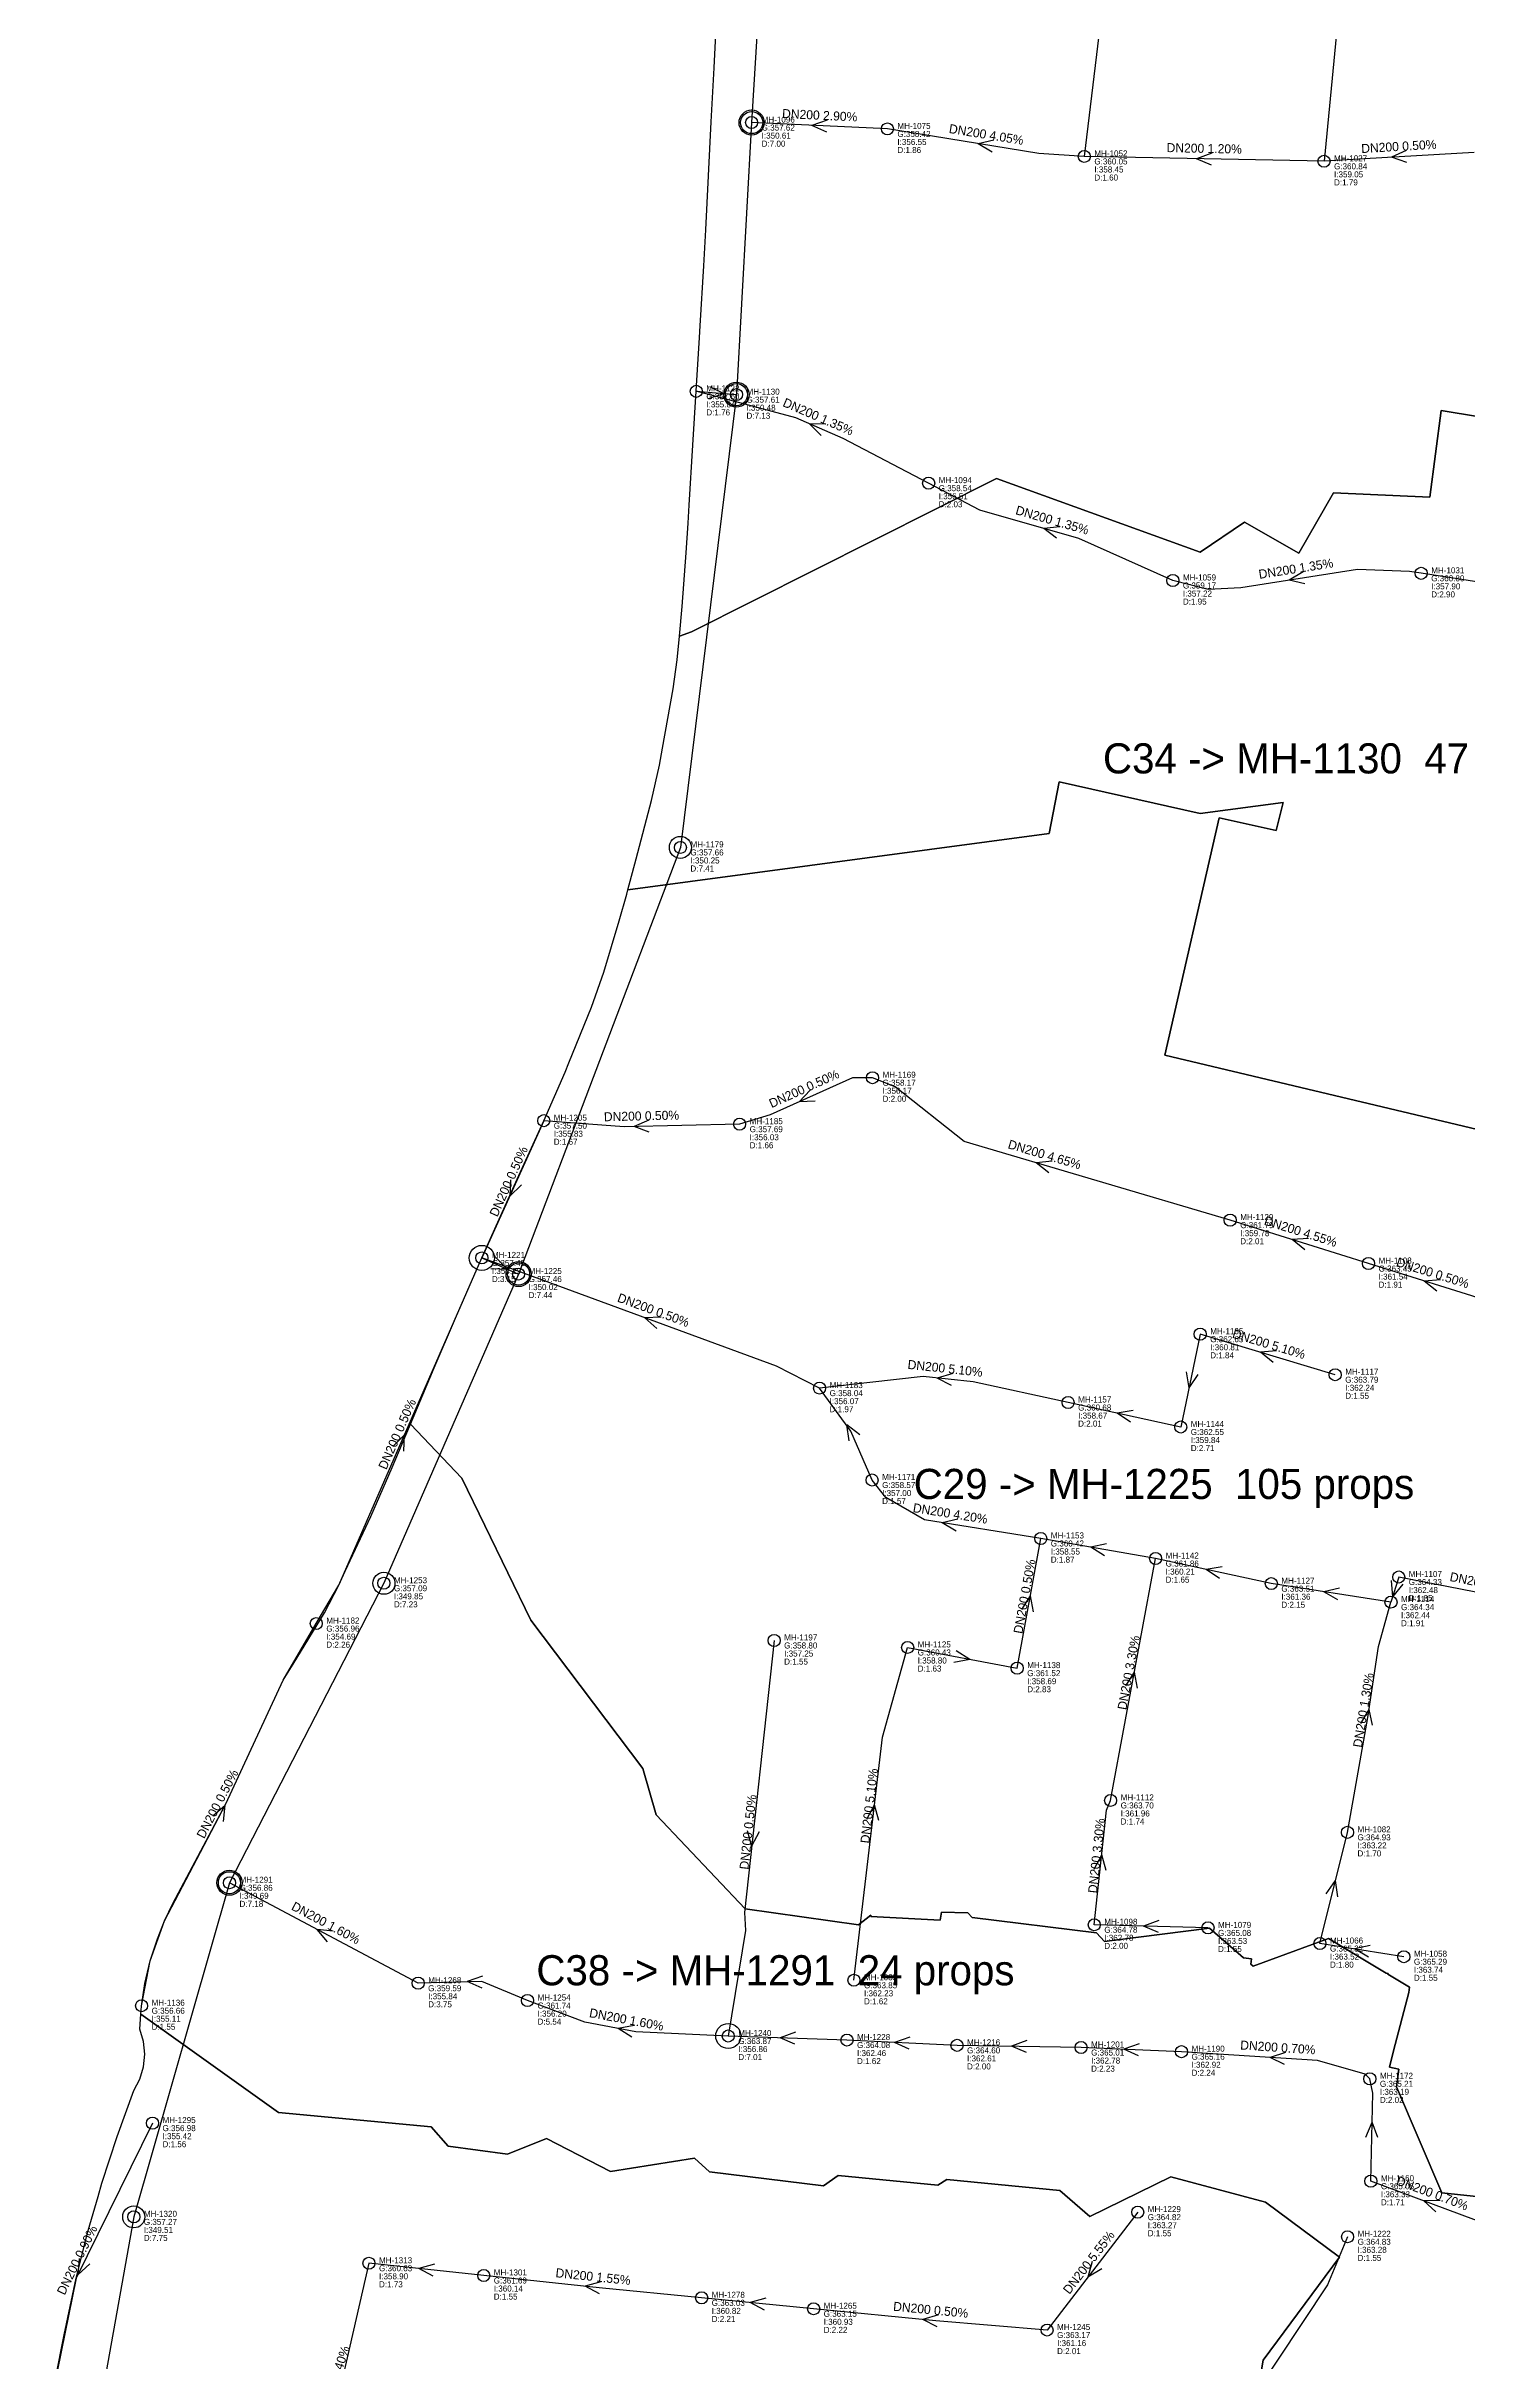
# Model space of a CAD drawing. Header units: metres. Extents: x 449149 to 451990, y 2566737 to 2570847.
# Drawn here: x 449928.9 to 450211.9, y 2568924.7 to 2569386 of the extents above; entities that cross this region are included whole.
import ezdxf
from ezdxf.enums import TextEntityAlignment as Align

# ---------------------------------------------------------------- set-up
doc = ezdxf.new("R2010")
doc.units = ezdxf.units.M
for name, color, linetype in [('SEW-CATCHMENT', 4, 'Continuous'), ('SEW-CATCHMENT-LABEL', 4, 'Continuous'), ('SEW-DROP', 6, 'Continuous'), ('SEW-LABEL', 2, 'Continuous'), ('SEW-MAIN-PIPE', 5, 'Continuous'), ('SEW-MH', 7, 'Continuous'), ('SEW-MH-LABEL', 8, 'Continuous'), ('SEW-PIPE-DN200', 3, 'Continuous'), ('SEW-TRUNK-MH', 7, 'Continuous')]:
    doc.layers.add(name, color=color, linetype=linetype)

msp = doc.modelspace()

# ---------------------------------------------------------------- linework, layer by layer
at = {"layer": 'SEW-CATCHMENT'}
for points in [[(450228.72, 2569309.75), (450206.61, 2569313.39), (450204.34, 2569296.18), (450185.15, 2569297.02), (450178.3, 2569285), (450178.3, 2569285), (450167.47, 2569291.18), (450158.65, 2569285.21), (450118.09, 2569299.86), (450057.36, 2569269.33), (450054.92, 2569268.45), (450055.51, 2569274.35), (450056.28, 2569285.03), (450056.65, 2569291), (450056.87, 2569294.53), (450057.63, 2569306.5), (450058.29, 2569317.23), (450058.95, 2569327.96), (450059.08, 2569330.27), (450059.77, 2569342.25), (450060.16, 2569349.42), (450060.72, 2569360.15), (450061.27, 2569370.89), (450061.82, 2569381.64), (450062.39, 2569392.39)], [(450220.53, 2569168.62), (450151.56, 2569184.99), (450162.42, 2569232.29), (450173.77, 2569229.74), (450175.18, 2569235.34), (450158.64, 2569233.14), (450158.64, 2569233.14), (450130.52, 2569239.45), (450128.54, 2569229.13), (450044.68, 2569217.96), (450046.3, 2569224.09), (450049.35, 2569235.7), (450050.96, 2569242.78), (450051.57, 2569246.16), (450053.71, 2569257.97), (450054.46, 2569263.73), (450054.92, 2569268.45), (450057.36, 2569269.33), (450118.09, 2569299.86), (450158.65, 2569285.21), (450167.47, 2569291.18), (450178.3, 2569285), (450185.15, 2569297.02), (450204.34, 2569296.18), (450206.61, 2569313.39), (450228.72, 2569309.75)], [(450247.88, 2568953.98), (450206.74, 2568958.36), (450197.75, 2568979.48), (450198.2, 2568982.99), (450196.3, 2568983.44), (450197.11, 2568986.7), (450200.17, 2568998.29), (450200.3, 2568999.32), (450196, 2569001.91), (450196.05, 2569002.07), (450195.67, 2569002.11), (450184.18, 2569009.06), (450169.19, 2569003.54), (450168.74, 2569003.94), (450168.88, 2569004.98), (450167.28, 2569005.2), (450160.46, 2569011.11), (450141.65, 2569008.7), (450141.63, 2569008.7), (450141.63, 2569008.7), (450139.61, 2569008.44), (450138, 2569010.2), (450113.2, 2569013.24), (450112.34, 2569014.14), (450107.15, 2569014.26), (450106.85, 2569012.69), (450093.06, 2569013.45), (450093.08, 2569013.67), (450090.61, 2569011.75), (450068.03, 2569014.97), (450050.28, 2569033.67), (450047.65, 2569042.9), (450047.65, 2569042.9), (450025.32, 2569072.44), (450011.61, 2569100.71), (450001.36, 2569111.5), (450003.81, 2569117.35), (450006.09, 2569122.73), (450010.34, 2569132.63), (450014.65, 2569142.5), (450015.59, 2569144.61), (450019.03, 2569152.35), (450022.95, 2569161.04), (450027.91, 2569171.95), (450032.2, 2569181.63), (450032.94, 2569183.45), (450037.44, 2569194.57), (450039.85, 2569201.56), (450042.95, 2569211.77), (450044.44, 2569217.06), (450044.68, 2569217.96), (450128.54, 2569229.13), (450130.52, 2569239.45), (450158.64, 2569233.14), (450175.18, 2569235.34), (450173.77, 2569229.74), (450162.42, 2569232.29), (450151.56, 2569184.99), (450220.53, 2569168.62)], [(450169.39, 2568914.51), (450171.19, 2568925.04), (450186.37, 2568945.59), (450171.65, 2568956.55), (450152.79, 2568961.58), (450136.65, 2568953.66), (450130.7, 2568958.87), (450108.19, 2568961.01), (450106.39, 2568959.9), (450086.55, 2568961.81), (450083.62, 2568959.75), (450060.92, 2568962.58), (450057.91, 2568965.3), (450041.23, 2568962.62), (450028.44, 2568969.22), (450020.67, 2568966.06), (450020.67, 2568966.06), (450008.87, 2568967.7), (450005.52, 2568971.5), (449975.12, 2568974.38), (449947.7, 2568993.96), (449947.82, 2568995.55), (449948.51, 2569000.11), (449949.57, 2569004.6), (449950.97, 2569008.99), (449952.41, 2569012.57), (449954.08, 2569016.04), (449964.6, 2569035.87), (449976.05, 2569060.53), (449977.99, 2569063.7), (449984.24, 2569073.94), (449987.08, 2569079.4), (449988.4, 2569082.22), (449993.5, 2569093.08), (449997.75, 2569102.89), (449999.17, 2569106.29), (450001.36, 2569111.5), (450011.61, 2569100.71), (450025.32, 2569072.44), (450047.65, 2569042.9), (450050.28, 2569033.67), (450068.03, 2569014.97), (450090.61, 2569011.75), (450093.08, 2569013.67), (450093.06, 2569013.45), (450106.85, 2569012.69), (450107.15, 2569014.26), (450112.34, 2569014.14), (450113.2, 2569013.24), (450138, 2569010.2), (450139.61, 2569008.44), (450141.63, 2569008.7), (450141.63, 2569008.7), (450141.65, 2569008.7), (450160.46, 2569011.11), (450167.28, 2569005.2), (450168.88, 2569004.98), (450168.74, 2569003.94), (450169.19, 2569003.54), (450184.18, 2569009.06), (450195.67, 2569002.11), (450196.05, 2569002.07), (450196, 2569001.91), (450196, 2569001.91), (450200.3, 2568999.32), (450200.17, 2568998.29), (450197.11, 2568986.7), (450196.3, 2568983.44), (450198.2, 2568982.99), (450197.75, 2568979.48), (450206.74, 2568958.36), (450247.88, 2568953.98)], [(449928.86, 2568912.05), (449932.42, 2568930.12), (449934.83, 2568941.41), (449937.22, 2568950.89), (449939.16, 2568957.63), (449939.92, 2568960.29), (449942.95, 2568969.59), (449946.28, 2568978.78), (449947.48, 2568981.02), (449948.22, 2568983.46), (449948.47, 2568985.99), (449948.22, 2568988.52), (449947.48, 2568990.96), (449947.7, 2568993.96), (449975.12, 2568974.38), (450005.52, 2568971.5), (450008.87, 2568967.7), (450020.67, 2568966.06), (450028.44, 2568969.22), (450041.23, 2568962.62), (450057.91, 2568965.3), (450060.92, 2568962.58), (450083.62, 2568959.75), (450086.55, 2568961.81), (450106.39, 2568959.9), (450108.19, 2568961.01), (450130.7, 2568958.87), (450136.65, 2568953.66), (450152.79, 2568961.58), (450171.65, 2568956.55), (450186.37, 2568945.59), (450171.19, 2568925.04), (450169.39, 2568914.51)]]:
    msp.add_lwpolyline(points, dxfattribs=at)
at = {"layer": 'SEW-DROP'}
for centre in [(450069.31, 2569370.77), (450066.29, 2569316.57), (450015.59, 2569144.61), (450015.59, 2569144.61), (450022.9, 2569141.4), (449965.33, 2569020.15), (450064.66, 2568989.62)]:
    msp.add_circle(centre, 2.5, dxfattribs=at)
at = {"layer": 'SEW-LABEL'}
for p, q in [((450084.38, 2569371.26), (450081.33, 2569370.2)), ((450084.27, 2569368.87), (450081.33, 2569370.2)), ((450117.57, 2569367.25), (450114.42, 2569366.55)), ((450117.19, 2569364.89), (450114.42, 2569366.55)), ((450160.95, 2569364.7), (450157.92, 2569363.56)), ((450199.67, 2569365.21), (450196.74, 2569363.84)), ((450160.9, 2569362.3), (450157.92, 2569363.56)), ((450199.81, 2569362.81), (450196.74, 2569363.84)), ((450060.7, 2569315.83), (450063.79, 2569316.78)), ((450060.9, 2569318.22), (450063.79, 2569316.78)), ((450083.13, 2569308.46), (450080.85, 2569310.75)), ((450084.08, 2569310.66), (450080.85, 2569310.75)), ((450130.71, 2569290.26), (450127.49, 2569289.93)), ((450130.05, 2569287.95), (450127.49, 2569289.93)), ((450179.12, 2569281.25), (450176.35, 2569279.6)), ((450179.5, 2569278.88), (450176.35, 2569279.6)), ((450080.99, 2569178.03), (450078.75, 2569175.7)), ((450081.98, 2569175.84), (450078.75, 2569175.7)), ((450048.87, 2569172.04), (450045.9, 2569170.77)), ((450048.92, 2569169.64), (450045.9, 2569170.77)), ((450129.17, 2569163.88), (450125.95, 2569163.58)), ((450128.49, 2569161.57), (450125.95, 2569163.58)), ((450021.27, 2569160.14), (450021.13, 2569156.91)), ((450023.46, 2569159.15), (450021.13, 2569156.91)), ((450180.18, 2569148.51), (450176.95, 2569148.26)), ((450179.46, 2569146.22), (450176.95, 2569148.26)), ((450018.35, 2569144.71), (450020.62, 2569142.4)), ((450017.39, 2569142.51), (450020.62, 2569142.4)), ((450206.47, 2569140.26), (450203.25, 2569140.01)), ((450205.75, 2569137.97), (450203.25, 2569140.01)), ((450051.27, 2569132.79), (450048.04, 2569132.7)), ((450050.45, 2569130.54), (450048.04, 2569132.7)), ((450173.86, 2569126.1), (450170.64, 2569125.82)), ((450173.17, 2569123.81), (450170.64, 2569125.82)), ((450109.37, 2569121.56), (450106.26, 2569120.69)), ((450109.11, 2569119.18), (450106.26, 2569120.69)), ((450155.83, 2569121.89), (450156.39, 2569118.71)), ((450158.18, 2569121.4), (450156.39, 2569118.71)), ((450088.75, 2569108.18), (450088.3, 2569111.38)), ((450090.83, 2569109.38), (450088.3, 2569111.38)), ((450145.26, 2569114.22), (450142.08, 2569113.69)), ((450144.75, 2569111.87), (450142.08, 2569113.69)), ((449997.86, 2569107.07), (450000.17, 2569109.34)), ((450000.06, 2569106.11), (450000.17, 2569109.34)), ((450110.4, 2569092.57), (450107.25, 2569091.85)), ((450110.02, 2569090.2), (450107.25, 2569091.85)), ((450140.01, 2569087.65), (450136.85, 2569086.99)), ((450139.6, 2569085.29), (450136.85, 2569086.99)), ((450163, 2569083.09), (450159.82, 2569082.55)), ((450162.49, 2569080.74), (450159.82, 2569082.55)), ((450186.38, 2569078.85), (450183.23, 2569078.12)), ((450196.69, 2569080.34), (450196.96, 2569077.12)), ((450198.98, 2569079.63), (450196.96, 2569077.12)), ((450123.09, 2569074.55), (450124.81, 2569077.29)), ((450125.45, 2569074.12), (450124.81, 2569077.29)), ((450186.01, 2569076.48), (450183.23, 2569078.12)), ((450110.03, 2569066.42), (450112.76, 2569064.68)), ((450109.59, 2569064.06), (450112.76, 2569064.68)), ((450143.82, 2569059.38), (450145.55, 2569062.11)), ((450146.18, 2569058.94), (450145.55, 2569062.11)), ((450190.59, 2569051.9), (450192.26, 2569054.67)), ((450192.96, 2569051.52), (450192.26, 2569054.67)), ((449962, 2569033.48), (449964.45, 2569035.58)), ((449964.13, 2569032.37), (449964.45, 2569035.58)), ((450092.24, 2569032.81), (450093.78, 2569035.65)), ((450094.62, 2569032.53), (450093.78, 2569035.65)), ((450068.45, 2569030.57), (450069.31, 2569027.46)), ((450070.83, 2569030.31), (450069.31, 2569027.46)), ((450137.53, 2569022.88), (450139.05, 2569025.73)), ((450139.92, 2569022.62), (450139.05, 2569025.73)), ((450183.69, 2569017.94), (450185.58, 2569020.57)), ((450186.02, 2569017.37), (450185.58, 2569020.57)), ((449984.87, 2569008.38), (449982.79, 2569010.85)), ((449986, 2569010.5), (449982.79, 2569010.85)), ((450150.4, 2569012.63), (450147.37, 2569011.51)), ((450150.34, 2569010.23), (450147.37, 2569011.51)), ((450192.5, 2569007.68), (450189.35, 2569006.96)), ((450192.13, 2569005.31), (450189.35, 2569006.96)), ((450015.7, 2569001.57), (450012.66, 2569000.47)), ((450015.62, 2568999.17), (450012.66, 2569000.47)), ((450045.92, 2568991.74), (450042.75, 2568991.11)), ((450045.48, 2568989.38), (450042.75, 2568991.11)), ((450078.02, 2568990.37), (450074.98, 2568989.27)), ((450077.94, 2568987.97), (450074.98, 2568989.27)), ((450100.81, 2568989.41), (450097.76, 2568988.36)), ((450100.69, 2568987.02), (450097.76, 2568988.36)), ((450124.08, 2568988.72), (450121.06, 2568987.57)), ((450124.04, 2568986.32), (450121.06, 2568987.57)), ((450146.46, 2568988.06), (450143.41, 2568986.98)), ((450146.36, 2568985.66), (450143.41, 2568986.98)), ((450175.61, 2568986.36), (450172.54, 2568985.36)), ((450175.45, 2568983.96), (450172.54, 2568985.36)), ((450191.62, 2568969.45), (450192.88, 2568972.43)), ((450194.01, 2568969.4), (450192.88, 2568972.43)), ((450206.39, 2568956.85), (450203.16, 2568956.77)), ((450205.55, 2568954.6), (450203.16, 2568956.77)), ((449935.39, 2568945.27), (449935.14, 2568942.05)), ((449937.54, 2568944.21), (449935.14, 2568942.05)), ((450006.15, 2568944.17), (450003.04, 2568943.3)), ((450005.9, 2568941.79), (450003.04, 2568943.3)), ((450039.27, 2568940.64), (450036.16, 2568939.76)), ((450137.13, 2568944.71), (450136.25, 2568941.6)), ((450139.03, 2568943.25), (450136.25, 2568941.6)), ((450039.02, 2568938.26), (450036.16, 2568939.76)), ((450072.12, 2568937.43), (450069.02, 2568936.52)), ((450071.89, 2568935.04), (450069.02, 2568936.52)), ((450106.49, 2568934.05), (450103.39, 2568933.14)), ((450106.27, 2568931.67), (450103.39, 2568933.14))]:
    msp.add_line(p, q, dxfattribs=at)
at = {"layer": 'SEW-MAIN-PIPE'}
for points in [[(450074.64, 2569458.16), (450069.31, 2569370.77)], [(450069.31, 2569370.77), (450066.29, 2569316.57)], [(450066.29, 2569316.57), (450055.13, 2569226.38)], [(450055.13, 2569226.38), (450022.9, 2569141.4)], [(450022.9, 2569141.4), (449996.08, 2569079.81)], [(449996.08, 2569079.81), (449965.33, 2569020.15)], [(449965.33, 2569020.15), (449946.28, 2568953.6)], [(449946.28, 2568953.6), (449933.92, 2568884.51)]]:
    msp.add_lwpolyline(points, dxfattribs=at)
at = {"layer": 'SEW-MH'}
for centre in [(450069.31, 2569370.77), (450096.34, 2569369.5), (450135.56, 2569364.02), (450183.29, 2569363.05), (450058.29, 2569317.23), (450066.29, 2569316.57), (450104.56, 2569298.94), (450202.64, 2569280.98), (450153.19, 2569279.55), (450055.13, 2569226.38), (450093.38, 2569180.51), (450027.91, 2569171.95), (450066.92, 2569171.25), (450164.61, 2569152.14), (450015.59, 2569144.61), (450192.16, 2569143.49), (450022.9, 2569141.4), (450158.63, 2569129.42), (450185.52, 2569121.35), (450082.84, 2569118.68), (450132.33, 2569115.81), (450154.76, 2569110.93), (450093.3, 2569100.37), (450126.89, 2569088.73), (450149.76, 2569084.73), (449996.08, 2569079.81), (450172.8, 2569079.73), (450198.17, 2569081.05), (450196.63, 2569076.05), (449982.62, 2569071.78), (450073.79, 2569068.41), (450100.38, 2569067.02), (450122.19, 2569062.9), (450140.8, 2569036.55), (450187.96, 2569030.19), (449965.33, 2569020.15), (450137.54, 2569011.78), (450160.19, 2569011.16), (450182.48, 2569008.04), (450199.19, 2569005.42), (450002.9, 2569000.14), (450089.69, 2569000.73), (449947.83, 2568995.66), (450024.68, 2568996.69), (450064.66, 2568989.62), (450088.3, 2568988.82), (450110.21, 2568987.76), (450134.91, 2568987.33), (450154.91, 2568986.5), (450192.42, 2568981.1), (449950, 2568972.27), (450192.62, 2568960.7), (449946.28, 2568953.6), (450146.19, 2568954.54), (450187.98, 2568949.63), (449993.11, 2568944.36), (450015.96, 2568941.92), (450059.36, 2568937.47), (450081.66, 2568935.29), (450128.14, 2568931.05)]:
    msp.add_circle(centre, 1.2, dxfattribs=at)
at = {"layer": 'SEW-PIPE-DN200'}
for points in [[(450147.43, 2569445.84), (450145.84, 2569444.09), (450144.73, 2569440.44), (450135.56, 2569364.02)], [(450189.21, 2569424.48), (450183.29, 2569363.05)], [(450096.34, 2569369.5), (450069.31, 2569370.77)], [(450135.56, 2569364.02), (450126.5, 2569364.58), (450096.34, 2569369.5)], [(450213.19, 2569364.8), (450183.29, 2569363.05)], [(450183.29, 2569363.05), (450135.56, 2569364.02)], [(450104.56, 2569298.94), (450087.52, 2569307.86), (450078.1, 2569311.94), (450058.29, 2569317.23)], [(450058.29, 2569317.23), (450066.29, 2569316.57)], [(450153.19, 2569279.55), (450134.5, 2569287.92), (450114.78, 2569293.58), (450104.56, 2569298.94)], [(450202.64, 2569280.98), (450200.31, 2569281.33), (450189.99, 2569281.75), (450166.76, 2569278.09), (450160.19, 2569277.78), (450153.19, 2569279.55), (450153.19, 2569279.55)], [(450255.62, 2569270.8), (450214.14, 2569279.24), (450202.64, 2569280.98)], [(450093.38, 2569180.51), (450093.38, 2569180.51), (450089.41, 2569180.51), (450073.01, 2569173.1), (450066.92, 2569171.25), (450066.92, 2569171.25)], [(450164.61, 2569152.14), (450111.64, 2569167.81), (450097.88, 2569178.66), (450093.38, 2569180.51)], [(450027.91, 2569171.95), (450015.59, 2569144.61)], [(450066.92, 2569171.25), (450043.91, 2569170.72), (450027.91, 2569171.95)], [(450192.16, 2569143.49), (450164.61, 2569152.14)], [(449982.62, 2569071.78), (449987.08, 2569079.4), (450015.59, 2569144.61)], [(450015.59, 2569144.61), (450022.9, 2569141.4)], [(450082.84, 2569118.68), (450074.28, 2569123.07), (450015.59, 2569144.61)], [(450217.2, 2569135.64), (450192.16, 2569143.49)], [(450158.63, 2569129.42), (450154.76, 2569110.93)], [(450185.52, 2569121.35), (450158.63, 2569129.42)], [(450132.33, 2569115.81), (450113.41, 2569119.92), (450103.48, 2569120.98), (450082.84, 2569118.68)], [(450093.3, 2569100.37), (450093.3, 2569100.37), (450089.05, 2569110.08), (450082.84, 2569118.68)], [(450154.76, 2569110.93), (450132.33, 2569115.81)], [(450126.89, 2569088.73), (450103.73, 2569092.41), (450096.03, 2569096.89), (450093.3, 2569100.37)], [(450122.19, 2569062.9), (450126.89, 2569088.73)], [(450149.76, 2569084.73), (450126.89, 2569088.73)], [(450140.8, 2569036.55), (450149.76, 2569084.73)], [(450172.8, 2569079.73), (450149.76, 2569084.73)], [(450196.63, 2569076.05), (450172.8, 2569079.73)], [(450198.17, 2569081.05), (450196.63, 2569076.05)], [(450232.97, 2569074.24), (450198.17, 2569081.05)], [(450187.96, 2569030.19), (450192, 2569053.04), (450194.11, 2569067.23), (450196.63, 2569076.05)], [(449947.83, 2568995.66), (449949.57, 2569004.6), (449952.41, 2569012.57), (449964.6, 2569035.87), (449976.05, 2569060.53), (449982.62, 2569071.78)], [(450073.79, 2569068.41), (450067.87, 2569014.22), (450068.08, 2569010.62), (450064.66, 2568989.62)], [(450089.69, 2569000.73), (450095.37, 2569049.17), (450100.38, 2569067.02)], [(450100.38, 2569067.02), (450100.38, 2569067.02), (450122.19, 2569062.9)], [(450137.54, 2569011.78), (450140, 2569034.64), (450140.8, 2569036.55)], [(450182.48, 2569008.04), (450187.96, 2569030.19)], [(450002.9, 2569000.14), (449965.33, 2569020.15)], [(450160.19, 2569011.16), (450137.54, 2569011.78)], [(450199.19, 2569005.42), (450182.48, 2569008.04)], [(450024.68, 2568996.69), (450015.6, 2569000.46), (450002.9, 2569000.14)], [(450064.66, 2568989.62), (450046.24, 2568990.46), (450036.08, 2568992.36), (450024.68, 2568996.69)], [(450088.3, 2568988.82), (450064.66, 2568989.62)], [(450110.21, 2568987.76), (450088.3, 2568988.82)], [(450134.91, 2568987.33), (450110.21, 2568987.76)], [(450154.91, 2568986.5), (450134.91, 2568987.33)], [(450192.42, 2568981.1), (450191.49, 2568982.04), (450181.97, 2568984.74), (450154.91, 2568986.5)], [(450192.62, 2568960.7), (450193.01, 2568978.25), (450192.42, 2568981.1), (450192.42, 2568981.1)], [(449950, 2568972.27), (449934.83, 2568941.41), (449928.86, 2568912.05)], [(450216.51, 2568951.8), (450192.62, 2568960.7)], [(450146.19, 2568954.54), (450128.14, 2568931.05)], [(450187.98, 2568949.63), (450183.97, 2568940.07), (450154.28, 2568895.27), (450143.61, 2568882.83), (450129.84, 2568869.94)], [(449993.11, 2568944.36), (449988.01, 2568922.35), (449985.47, 2568914.78), (449981.99, 2568907.76), (449973.97, 2568897.07)], [(450015.96, 2568941.92), (449993.11, 2568944.36)], [(450059.36, 2568937.47), (450038.94, 2568939.47), (450015.96, 2568941.92)], [(450081.66, 2568935.29), (450059.36, 2568937.47)], [(450128.14, 2568931.05), (450106, 2568932.89), (450081.66, 2568935.29)]]:
    msp.add_lwpolyline(points, dxfattribs=at)
at = {"layer": 'SEW-TRUNK-MH'}
for centre in [(450069.31, 2569370.77), (450066.29, 2569316.57), (450055.13, 2569226.38), (450022.9, 2569141.4), (449996.08, 2569079.81), (449965.33, 2569020.15), (449946.28, 2568953.6)]:
    msp.add_circle(centre, 2.2, dxfattribs=at)

# ---------------------------------------------------------------- texts
at = {"layer": 'SEW-CATCHMENT-LABEL'}
for s, p in [('C34 -> MH-1130  47 props', (450186.88, 2569241.12)), ('C29 -> MH-1225  105 props', (450151.42, 2569096.59)), ('C38 -> MH-1291  24 props', (450074.05, 2568999.72))]:
    msp.add_text(s, height=6, dxfattribs=at).set_placement(p, align=Align.CENTER)
at = {"layer": 'SEW-LABEL'}
for s, rotation, p in [('DN200 2.90%', 357.3246, (450082.83, 2569371.33)), ('DN200 4.05%', 350.7334, (450115.9, 2569367.51)), ('DN200 1.20%', 358.8391, (450159.42, 2569364.73)), ('DN200 0.50%', 3.3528, (450198.24, 2569365.12)), ('DN200 1.35%', 336.5994, (450082.23, 2569311.35)), ('DN200 1.35%', 343.9877, (450128.93, 2569290.72)), ('DN200 1.35%', 8.9343, (450177.83, 2569281.03)), ('DN200 0.50%', 24.3047, (450080.12, 2569177.52)), ('DN200 0.50%', 1.3172, (450047.4, 2569172)), ('DN200 0.50%', 65.7404, (450021.75, 2569159.48)), ('DN200 4.65%', 343.5149, (450127.39, 2569164.35)), ('DN200 4.55%', 342.5787, (450178.38, 2569149.01)), ('DN200 0.50%', 342.5786, (450204.68, 2569140.76)), ('DN200 0.50%', 339.8416, (450049.45, 2569133.38)), ('DN200 5.10%', 343.2933, (450172.07, 2569126.59)), ('DN200 5.10%', 353.9114, (450107.75, 2569121.73)), ('DN200 0.50%', 66.3811, (449999.56, 2569109.16)), ('DN200 4.20%', 350.9672, (450108.73, 2569092.82)), ('DN200 0.50%', 79.6868, (450124.54, 2569077.02)), ('DN200 0.50%', 348.9164, (450215.57, 2569078.84)), ('DN200 3.30%', 79.4636, (450145.28, 2569061.84)), ('DN200 1.30%', 80.8048, (450192.02, 2569054.39)), ('DN200 0.50%', 62.5073, (449963.75, 2569035.45)), ('DN200 5.10%', 83.3195, (450093.61, 2569035.36)), ('DN200 0.50%', 83.7579, (450069.48, 2569030.15)), ('DN200 3.30%', 83.8575, (450138.88, 2569025.44)), ('DN200 1.60%', 331.9574, (449984.11, 2569011.35)), ('DN200 1.60%', 349.3799, (450044.23, 2568992.03)), ('DN200 0.70%', 356.2738, (450174.04, 2568986.46)), ('DN200 0.70%', 339.5716, (450204.57, 2568957.45)), ('DN200 0.90%', 63.8163, (449935.8, 2568944.6)), ('DN200 5.55%', 52.474, (450137.16, 2568943.99)), ('DN200 1.55%', 353.9973, (450037.65, 2568940.81)), ('DN200 0.50%', 354.5703, (450104.89, 2568934.2)), ('DN200 5.40%', 71.4201, (449986.96, 2568920.42))]:
    msp.add_text(s, height=1.8, rotation=rotation, dxfattribs=at).set_placement(p, align=Align.CENTER)
at = {"layer": 'SEW-MH-LABEL'}
for s, p in [('G:357.62', (450071.31, 2569369.17)), ('MH-1096', (450071.31, 2569370.77)), ('MH-1075', (450098.34, 2569369.5)), ('D:7.00', (450071.31, 2569365.97)), ('I:350.61', (450071.31, 2569367.57)), ('G:358.42', (450098.34, 2569367.9)), ('D:1.86', (450098.34, 2569364.7)), ('I:356.55', (450098.34, 2569366.3)), ('MH-1052', (450137.56, 2569364.02)), ('G:360.05', (450137.56, 2569362.42)), ('D:1.60', (450137.56, 2569359.22)), ('I:358.45', (450137.56, 2569360.82)), ('G:360.84', (450185.29, 2569361.45)), ('MH-1027', (450185.29, 2569363.05)), ('I:359.05', (450185.29, 2569359.85)), ('D:1.79', (450185.29, 2569358.25)), ('G:357.60', (450060.29, 2569315.63)), ('MH-1122', (450060.29, 2569317.23)), ('I:355.84', (450060.29, 2569314.03)), ('G:357.61', (450068.29, 2569314.97)), ('MH-1130', (450068.29, 2569316.57)), ('I:350.48', (450068.29, 2569313.37)), ('D:1.76', (450060.29, 2569312.43)), ('D:7.13', (450068.29, 2569311.77)), ('MH-1094', (450106.56, 2569298.94)), ('G:358.54', (450106.56, 2569297.34)), ('I:356.51', (450106.56, 2569295.74)), ('D:2.03', (450106.56, 2569294.14)), ('MH-1031', (450204.64, 2569280.98)), ('G:359.17', (450155.19, 2569277.95)), ('MH-1059', (450155.19, 2569279.55)), ('I:357.22', (450155.19, 2569276.35)), ('G:360.80', (450204.64, 2569279.38)), ('D:2.90', (450204.64, 2569276.18)), ('I:357.90', (450204.64, 2569277.78)), ('D:1.95', (450155.19, 2569274.75)), ('MH-1179', (450057.13, 2569226.38)), ('G:357.66', (450057.13, 2569224.78)), ('D:7.41', (450057.13, 2569221.58)), ('I:350.25', (450057.13, 2569223.18)), ('MH-1169', (450095.38, 2569180.51)), ('G:358.17', (450095.38, 2569178.91)), ('D:2.00', (450095.38, 2569175.71)), ('I:356.17', (450095.38, 2569177.31)), ('G:357.50', (450029.91, 2569170.35)), ('MH-1205', (450029.91, 2569171.95)), ('MH-1185', (450068.92, 2569171.25)), ('D:1.67', (450029.91, 2569167.15)), ('I:355.83', (450029.91, 2569168.75)), ('G:357.69', (450068.92, 2569169.65)), ('D:1.66', (450068.92, 2569166.45)), ('I:356.03', (450068.92, 2569168.05)), ('MH-1129', (450166.61, 2569152.14)), ('G:361.79', (450166.61, 2569150.54)), ('D:2.01', (450166.61, 2569147.34)), ('I:359.78', (450166.61, 2569148.94)), ('G:357.45', (450017.59, 2569143.01)), ('MH-1221', (450017.59, 2569144.61)), ('MH-1108', (450194.16, 2569143.49)), ('D:3.15', (450017.59, 2569139.81)), ('I:354.29', (450017.59, 2569141.41)), ('G:357.46', (450024.9, 2569139.8)), ('MH-1225', (450024.9, 2569141.4)), ('I:350.02', (450024.9, 2569138.2)), ('G:363.45', (450194.16, 2569141.89)), ('D:1.91', (450194.16, 2569138.69)), ('I:361.54', (450194.16, 2569140.29)), ('D:7.44', (450024.9, 2569136.6)), ('MH-1135', (450160.63, 2569129.42)), ('G:362.65', (450160.63, 2569127.82)), ('D:1.84', (450160.63, 2569124.62)), ('I:360.81', (450160.63, 2569126.22)), ('G:363.79', (450187.52, 2569119.75)), ('MH-1117', (450187.52, 2569121.35)), ('G:358.04', (450084.84, 2569117.08)), ('MH-1183', (450084.84, 2569118.68)), ('I:356.07', (450084.84, 2569115.48)), ('MH-1157', (450134.33, 2569115.81)), ('D:1.55', (450187.52, 2569116.55)), ('I:362.24', (450187.52, 2569118.15)), ('D:1.97', (450084.84, 2569113.88)), ('G:360.68', (450134.33, 2569114.21)), ('D:2.01', (450134.33, 2569111.01)), ('I:358.67', (450134.33, 2569112.61)), ('MH-1144', (450156.76, 2569110.93)), ('G:362.55', (450156.76, 2569109.33)), ('D:2.71', (450156.76, 2569106.13)), ('I:359.84', (450156.76, 2569107.73)), ('G:358.57', (450095.3, 2569098.77)), ('MH-1171', (450095.3, 2569100.37)), ('I:357.00', (450095.3, 2569097.17)), ('D:1.57', (450095.3, 2569095.57)), ('G:360.42', (450128.89, 2569087.13)), ('MH-1153', (450128.89, 2569088.73)), ('D:1.87', (450128.89, 2569083.93)), ('I:358.55', (450128.89, 2569085.53)), ('G:361.86', (450151.76, 2569083.13)), ('MH-1142', (450151.76, 2569084.73)), ('G:357.09', (449998.08, 2569078.21)), ('MH-1253', (449998.08, 2569079.81)), ('D:1.65', (450151.76, 2569079.93)), ('I:360.21', (450151.76, 2569081.53)), ('G:363.51', (450174.8, 2569078.13)), ('MH-1127', (450174.8, 2569079.73)), ('G:364.33', (450200.17, 2569079.45)), ('MH-1107', (450200.17, 2569081.05)), ('I:362.48', (450200.17, 2569077.85)), ('D:7.23', (449998.08, 2569075.01)), ('I:349.85', (449998.08, 2569076.61)), ('D:2.15', (450174.8, 2569074.93)), ('I:361.36', (450174.8, 2569076.53)), ('G:364.34', (450198.63, 2569074.45)), ('MH-1114', (450198.63, 2569076.05)), ('D:1.85', (450200.17, 2569076.25)), ('G:356.96', (449984.62, 2569070.18)), ('MH-1182', (449984.62, 2569071.78)), ('I:354.69', (449984.62, 2569068.58)), ('MH-1197', (450075.79, 2569068.41)), ('D:1.91', (450198.63, 2569071.25)), ('I:362.44', (450198.63, 2569072.85)), ('D:2.26', (449984.62, 2569066.98)), ('G:358.80', (450075.79, 2569066.81)), ('I:357.25', (450075.79, 2569065.21)), ('G:360.43', (450102.38, 2569065.42)), ('MH-1125', (450102.38, 2569067.02)), ('I:358.80', (450102.38, 2569063.82)), ('D:1.55', (450075.79, 2569063.61)), ('D:1.63', (450102.38, 2569062.22)), ('G:361.52', (450124.19, 2569061.3)), ('MH-1138', (450124.19, 2569062.9)), ('I:358.69', (450124.19, 2569059.7)), ('D:2.83', (450124.19, 2569058.1)), ('MH-1112', (450142.8, 2569036.55)), ('G:363.70', (450142.8, 2569034.95)), ('D:1.74', (450142.8, 2569031.75)), ('I:361.96', (450142.8, 2569033.35)), ('G:364.93', (450189.96, 2569028.59)), ('MH-1082', (450189.96, 2569030.19)), ('I:363.22', (450189.96, 2569026.99)), ('D:1.70', (450189.96, 2569025.39)), ('G:356.86', (449967.33, 2569018.55)), ('MH-1291', (449967.33, 2569020.15)), ('D:7.18', (449967.33, 2569015.35)), ('I:349.69', (449967.33, 2569016.95)), ('G:364.78', (450139.54, 2569010.18)), ('MH-1098', (450139.54, 2569011.78)), ('I:362.78', (450139.54, 2569008.58)), ('G:365.08', (450162.19, 2569009.56)), ('MH-1079', (450162.19, 2569011.16)), ('D:2.00', (450139.54, 2569006.98)), ('D:1.55', (450162.19, 2569006.36)), ('I:363.53', (450162.19, 2569007.96)), ('G:365.32', (450184.48, 2569006.44)), ('MH-1066', (450184.48, 2569008.04)), ('I:363.52', (450184.48, 2569004.84)), ('G:365.29', (450201.19, 2569003.82)), ('MH-1058', (450201.19, 2569005.42)), ('MH-1268', (450004.9, 2569000.14)), ('G:363.85', (450091.69, 2568999.13)), ('MH-1085', (450091.69, 2569000.73)), ('D:1.80', (450184.48, 2569003.24)), ('D:1.55', (450201.19, 2569000.62)), ('I:363.74', (450201.19, 2569002.22)), ('MH-1136', (449949.83, 2568995.66)), ('G:359.59', (450004.9, 2568998.54)), ('D:3.75', (450004.9, 2568995.34)), ('I:355.84', (450004.9, 2568996.94)), ('G:361.74', (450026.68, 2568995.09)), ('MH-1254', (450026.68, 2568996.69)), ('D:1.62', (450091.69, 2568995.93)), ('I:362.23', (450091.69, 2568997.53)), ('G:356.66', (449949.83, 2568994.06)), ('D:1.55', (449949.83, 2568990.86)), ('I:355.11', (449949.83, 2568992.46)), ('D:5.54', (450026.68, 2568991.89)), ('I:356.20', (450026.68, 2568993.49)), ('G:363.87', (450066.66, 2568988.02)), ('MH-1240', (450066.66, 2568989.62)), ('I:356.86', (450066.66, 2568986.42)), ('G:364.08', (450090.3, 2568987.22)), ('MH-1228', (450090.3, 2568988.82)), ('I:362.46', (450090.3, 2568985.62)), ('G:364.60', (450112.21, 2568986.16)), ('MH-1216', (450112.21, 2568987.76)), ('G:365.01', (450136.91, 2568985.73)), ('MH-1201', (450136.91, 2568987.33)), ('MH-1190', (450156.91, 2568986.5)), ('D:7.01', (450066.66, 2568984.82)), ('D:1.62', (450090.3, 2568984.02)), ('D:2.00', (450112.21, 2568982.96)), ('I:362.61', (450112.21, 2568984.56)), ('D:2.23', (450136.91, 2568982.53)), ('I:362.78', (450136.91, 2568984.13)), ('G:365.16', (450156.91, 2568984.9)), ('D:2.24', (450156.91, 2568981.7)), ('I:362.92', (450156.91, 2568983.3)), ('MH-1172', (450194.42, 2568981.1)), ('G:365.21', (450194.42, 2568979.5)), ('D:2.02', (450194.42, 2568976.3)), ('I:363.19', (450194.42, 2568977.9)), ('MH-1295', (449952, 2568972.27)), ('G:356.98', (449952, 2568970.67)), ('D:1.56', (449952, 2568967.47)), ('I:355.42', (449952, 2568969.07)), ('G:365.05', (450194.62, 2568959.1)), ('MH-1160', (450194.62, 2568960.7)), ('MH-1320', (449948.28, 2568953.6)), ('MH-1229', (450148.19, 2568954.54)), ('D:1.71', (450194.62, 2568955.9)), ('I:363.33', (450194.62, 2568957.5)), ('G:357.27', (449948.28, 2568952)), ('D:7.75', (449948.28, 2568948.8)), ('I:349.51', (449948.28, 2568950.4)), ('G:364.82', (450148.19, 2568952.94)), ('D:1.55', (450148.19, 2568949.74)), ('I:363.27', (450148.19, 2568951.34)), ('MH-1222', (450189.98, 2568949.63)), ('MH-1313', (449995.11, 2568944.36)), ('G:364.83', (450189.98, 2568948.03)), ('D:1.55', (450189.98, 2568944.83)), ('I:363.28', (450189.98, 2568946.43)), ('G:360.63', (449995.11, 2568942.76)), ('D:1.73', (449995.11, 2568939.56)), ('I:358.90', (449995.11, 2568941.16)), ('G:361.69', (450017.96, 2568940.32)), ('MH-1301', (450017.96, 2568941.92)), ('D:1.55', (450017.96, 2568937.12)), ('I:360.14', (450017.96, 2568938.72)), ('G:363.03', (450061.36, 2568935.87)), ('MH-1278', (450061.36, 2568937.47)), ('MH-1265', (450083.66, 2568935.29)), ('D:2.21', (450061.36, 2568932.67)), ('I:360.82', (450061.36, 2568934.27)), ('G:363.15', (450083.66, 2568933.69)), ('D:2.22', (450083.66, 2568930.49)), ('I:360.93', (450083.66, 2568932.09)), ('MH-1245', (450130.14, 2568931.05)), ('G:363.17', (450130.14, 2568929.45)), ('D:2.01', (450130.14, 2568926.25)), ('I:361.16', (450130.14, 2568927.85))]:
    msp.add_text(s, height=1.2, dxfattribs=at).set_placement(p)

doc.saveas('drawing.dxf')
